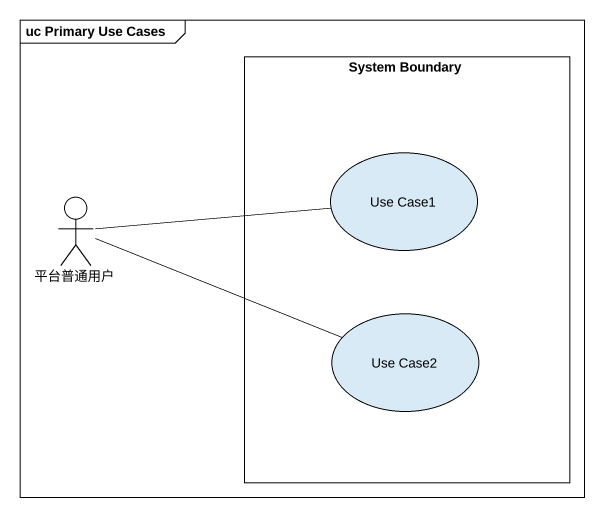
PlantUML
@startuml
mainframe uc Primary Use Cases
rectangle "System Boundary" as System_Boundary {
  usecase "Use Case1" as Use_Case1
  usecase "Use Case2" as Use_Case2
}
actor 平台普通用户
平台普通用户 -right- Use_Case1
平台普通用户 -right- Use_Case2
@enduml
